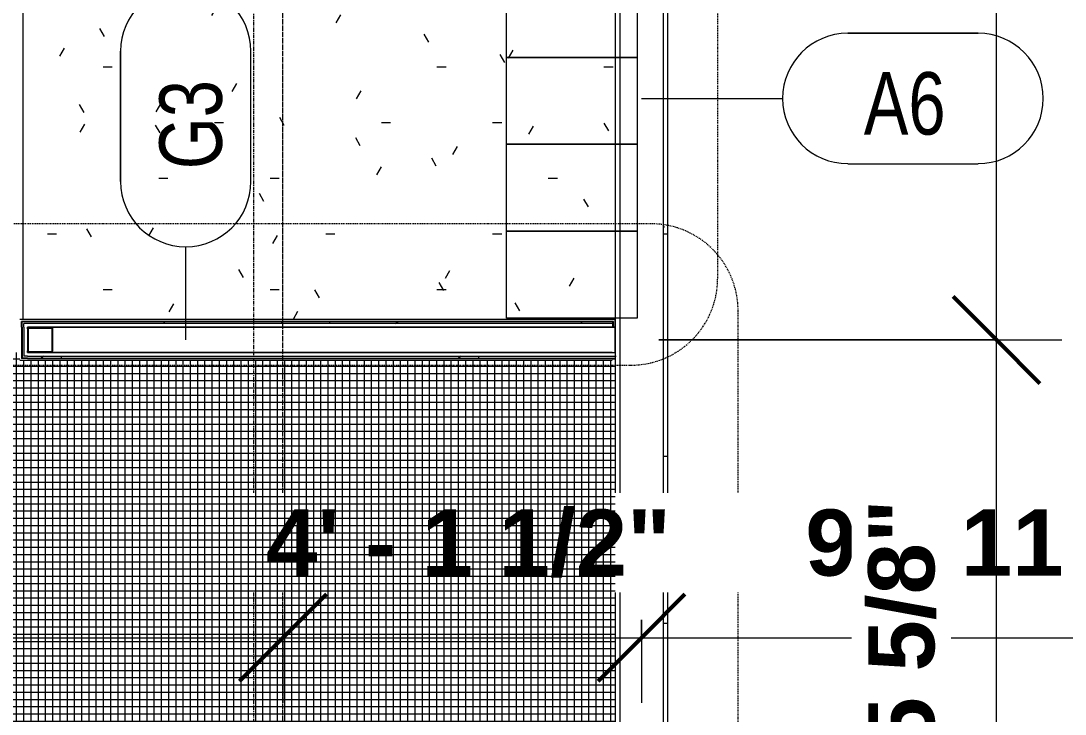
# Model space of a CAD drawing. Header units: inches. Extents: x 23906 to 26777, y -23220 to -20467.
# Drawn here: x 25655.2 to 25799.4, y -22745.3 to -22649.6 of the extents above; entities that cross this region are included whole.
import ezdxf

# ---------------------------------------------------------------- set-up
doc = ezdxf.new("R2010")
doc.units = ezdxf.units.IN
doc.header["$MEASUREMENT"] = 0
doc.linetypes.add('Dash Dot 3_16_', pattern=[0.3125, 0.1875, -0.0625, 0, -0.0625])
doc.linetypes.add('Grid Line 1_2_', pattern=[0.875, 0.5, -0.125, 0.125, -0.125])
for name, color, linetype, lineweight in [('A-ANNO-DIMS', 211, 'Continuous', 9), ('A-ANNO-DIMS-96', 211, 'Continuous', 9), ('A-ANNO-SYMB', 150, 'Continuous', 9), ('A-FLOR', 192, 'Continuous', 20), ('A-FLOR-PATT', 8, 'Continuous', 20), ('A-WALL', 113, 'Continuous', 20), ('A-WALL-IDEN', 211, 'Continuous', 9), ('A-WALL-PATT', 111, 'Continuous', 50), ('I-FURN', 30, 'Continuous', 20), ('I-WALL', 2, 'Continuous', 20), ('S-COLS', 52, 'Continuous', 20), ('S-GRID', 1, 'Continuous', 9)]:
    doc.layers.add(name, color=color, linetype=linetype, lineweight=lineweight)
doc.styles.add('Arial_B', font='arialbd.ttf', dxfattribs={"height": 9.132806})
doc.styles.add('Century Gothic_1', font='GOTHIC.TTF', dxfattribs={"width": 0.8, "height": 8.622671})
doc.dimstyles.new('OD_Dimension_1', dxfattribs={"dimscale": 12, "dimtxt": 9, "dimasz": 1, "dimexe": 0.75, "dimexo": 0.5, "dimgap": 0.5, "dimtad": 1, "dimdec": 4, "dimrnd": 0.0625, "dimzin": 3, "dimdsep": 46, "dimlunit": 4, "dimtxsty": 'Arial_B', "dimblk1": 'OBLIQUE', "dimblk2": 'OBLIQUE', "dimsah": 1, "dimcen": 0.09, "dimdle": 0.75, "dimazin": 0, "dimtfac": 1, "dimtdec": 4, "dimtix": 1, "dimtmove": 0, "dimatfit": 3, "dimfxl": 1, "dimtvp": 1, "dimtfill": 1, "dimfrac": 2, "dimtolj": 1, "dimtzin": 0, "dimlwd": 13, "dimlwe": 13, "dimarcsym": 2})
doc.dimstyles.new('OD_Dimension_3', dxfattribs={"dimscale": 12, "dimtxt": 9, "dimasz": 1, "dimexe": 0.75, "dimexo": 0.5, "dimgap": 0.5, "dimtad": 1, "dimdec": 4, "dimrnd": 0.0625, "dimzin": 3, "dimdsep": 46, "dimlunit": 4, "dimtxsty": 'Arial_B', "dimblk1": 'OBLIQUE', "dimblk2": 'OBLIQUE', "dimsah": 1, "dimcen": 0.09, "dimdle": 0.75, "dimazin": 0, "dimtfac": 1, "dimtdec": 4, "dimtix": 1, "dimtmove": 0, "dimatfit": 3, "dimfxl": 1, "dimtvp": 1, "dimtfill": 1, "dimfrac": 2, "dimtolj": 1, "dimtzin": 0, "dimlwd": 13, "dimlwe": 13, "dimarcsym": 2})
doc.dimstyles.new('OD_Dimension_4', dxfattribs={"dimscale": 12, "dimtxt": 9, "dimasz": 1, "dimexe": 0.75, "dimexo": 0.5, "dimgap": 0.5, "dimtad": 1, "dimdec": 4, "dimrnd": 0.0625, "dimzin": 3, "dimdsep": 46, "dimlunit": 4, "dimtxsty": 'Arial_B', "dimblk1": 'OBLIQUE', "dimblk2": 'OBLIQUE', "dimsah": 1, "dimcen": 0.09, "dimdle": 0.75, "dimazin": 0, "dimtfac": 1, "dimtdec": 4, "dimtix": 1, "dimtmove": 0, "dimatfit": 3, "dimfxl": 1, "dimtvp": 1, "dimtfill": 1, "dimfrac": 2, "dimtolj": 1, "dimtzin": 0, "dimlwd": 13, "dimlwe": 13, "dimarcsym": 2})
pattern_1 = [(296.565, (14.4, 8.64), (0.000499, 57.600217), [6.44, -122.358]), (33.69, (17.28, 2.88), (0.000345, 57.60007), [10.384, -197.296]), (33.69, (74.88, 2.88), (0.000345, 57.60007), [10.384, -197.296]), (33.69, (132.48, 2.88), (0.000345, 57.60007), [10.384, -197.296]), (116.565, (25.92, 8.64), (-0.000396, 57.59977), [6.44, -122.358]), (213.69, (23.04, 14.4), (0.000345, 57.60007), [10.384, -197.296]), (213.69, (80.64, 14.4), (0.000345, 57.60007), [10.384, -197.296]), (213.69, (138.24, 14.4), (0.000345, 57.60007), [10.384, -197.296]), (26.565, (37.44, 8.64), (0.0005, 57.60022), [12.88, -115.918]), (26.565, (95.04, 8.64), (0.0005, 57.60022), [12.88, -115.918]), (270, (48.96, 14.4), (57.6, 4e-15), [5.76, -51.84]), (225, (48.96, 8.64), (-4e-15, 57.599504), [8.146, -73.313]), (135, (43.2, 2.88), (4e-15, 57.599504), [8.146, -73.313]), (288.435, (25.92, 25.92), (0.000265, 57.599939), [9.107, -173.04]), (18.435, (28.8, 17.28), (0.000265, 57.59994), [9.107, -173.04]), (18.435, (86.4, 17.28), (0.000265, 57.59994), [9.107, -173.04]), (18.435, (144, 17.28), (0.000265, 57.59994), [9.107, -173.04]), (135, (37.44, 20.16), (4e-15, 57.599504), [8.146, -73.313]), (180, (31.68, 25.92), (-7e-15, -57.6), [5.76, -51.84]), (251.565, (11.52, 40.32), (-0.000265, 57.599939), [9.107, -173.04]), (315, (8.64, 31.68), (-4e-15, 57.599504), [8.146, -73.313]), (71.565, (14.4, 25.92), (-0.000265, 57.599939), [9.107, -173.04]), (135, (17.28, 34.56), (4e-15, 57.599504), [8.146, -73.313]), (225, (34.56, 40.32), (-4e-15, 57.599504), [8.146, -73.313]), (123.69, (28.8, 34.56), (0.000345, 57.600068), [10.384, -197.296]), (123.69, (86.4, 34.56), (0.000345, 57.600068), [10.384, -197.296]), (26.565, (23.04, 43.2), (0.0005, 57.60022), [6.44, -122.358]), (26.565, (80.64, 43.2), (0.0005, 57.60022), [6.44, -122.358]), (315, (28.8, 46.08), (-4e-15, 57.599504), [8.146, -73.313]), (213.69, (54.72, 54.72), (0.000345, 57.60007), [10.384, -197.296]), (213.69, (112.32, 54.72), (0.000345, 57.60007), [10.384, -197.296]), (213.69, (169.92, 54.72), (0.000345, 57.60007), [10.384, -197.296]), (296.565, (46.08, 48.96), (0.000499, 57.600217), [6.44, -122.358]), (45, (48.96, 43.2), (4e-15, 57.599504), [8.146, -73.313]), (90, (54.72, 48.96), (-57.6, 4e-15), [5.76, -51.84]), (213.69, (28.8, 57.6), (0.000345, 57.60007), [10.384, -197.296]), (213.69, (86.4, 57.6), (0.000345, 57.60007), [10.384, -197.296]), (213.69, (144, 57.6), (0.000345, 57.60007), [10.384, -197.296]), (315, (20.16, 51.84), (-4e-15, 57.599504), [4.073, -77.386]), (26.565, (23.04, 48.96), (0.0005, 57.60022), [6.44, -122.358]), (26.565, (80.64, 48.96), (0.0005, 57.60022), [6.44, -122.358]), (90, (28.8, 51.84), (-57.6, 4e-15), [5.76, -51.84]), (333.435, (5.76, 54.72), (-0.0005, 57.60022), [6.44, -122.358]), (333.435, (63.36, 54.72), (-0.0005, 57.60022), [6.44, -122.358]), (243.435, (11.52, 51.84), (0.000396, 57.59977), [6.44, -122.358]), (161.565, (8.64, 46.08), (-0.000265, 57.59994), [9.107, -173.04]), (161.565, (66.24, 46.08), (-0.000265, 57.59994), [9.107, -173.04]), (161.565, (123.84, 46.08), (-0.000265, 57.59994), [9.107, -173.04]), (45, (0, 48.96), (4e-15, 57.599504), [8.146, -73.313]), (26.565, (2.88, 0), (0.0005, 57.60022), [6.44, -122.358]), (26.565, (60.48, 0), (0.0005, 57.60022), [6.44, -122.358]), (116.565, (8.64, 2.88), (-0.000396, 57.59977), [6.44, -122.358]), (206.565, (5.76, 8.64), (0.0005, 57.60022), [6.44, -122.358]), (206.565, (63.36, 8.64), (0.0005, 57.60022), [6.44, -122.358]), (296.565, (0, 5.76), (0.000499, 57.600217), [6.44, -122.358]), (14.036, (43.2, 25.92), (0.000245, 57.59979), [11.875, -225.616]), (14.036, (100.8, 25.92), (0.000245, 57.59979), [11.875, -225.616]), (14.036, (158.4, 25.92), (0.000245, 57.59979), [11.875, -225.616]), (14.036, (216, 25.92), (0.000245, 57.59979), [11.875, -225.616]), (135, (54.72, 28.8), (4e-15, 57.599504), [8.146, -73.313]), (198.435, (48.96, 34.56), (0.000265, 57.59994), [9.107, -173.04]), (198.435, (106.56, 34.56), (0.000265, 57.59994), [9.107, -173.04]), (198.435, (164.16, 34.56), (0.000265, 57.59994), [9.107, -173.04]), (296.565, (40.32, 31.68), (0.000499, 57.600217), [6.44, -122.358]), (333.435, (2.88, 17.28), (-0.0005, 57.60022), [6.44, -122.358]), (333.435, (60.48, 17.28), (-0.0005, 57.60022), [6.44, -122.358]), (45, (8.64, 14.4), (4e-15, 57.599504), [4.073, -77.386]), (116.565, (11.52, 17.28), (-0.000396, 57.59977), [6.44, -122.358]), (225, (8.64, 23.04), (-4e-15, 57.599504), [8.146, -73.313])]
pattern_2 = [(0, (0, 0), (30.72, 7.68), [1.267, -21.773, 1.267, -21.773, -122.88]), (0, (0, 0), (30.72, 7.68), [-46.08, 1.267, -44.813, 1.267, -21.773, -53.76]), (0, (0, 0), (30.72, 7.68), [-115.2, 1.267, -14.093, 1.267, -37.133]), (120, (11.52, 3.84), (-22.0110751, 22.7643004), [1.267, -21.773, 1.267, -21.773, -122.88]), (120, (11.52, 3.84), (-22.0110751, 22.7643004), [-46.08, 1.267, -44.813, 1.267, -21.773, -53.76]), (120, (11.52, 3.84), (-22.0110751, 22.7643004), [-115.2, 1.267, -14.093, 1.267, -37.133]), (240, (15.36, 19.2), (-8.7089249, -30.4443004), [1.267, -21.773, 1.267, -21.773, -122.88]), (240, (15.36, 19.2), (-8.7089249, -30.4443004), [-46.08, 1.267, -44.813, 1.267, -21.773, -53.76]), (240, (15.36, 19.2), (-8.7089249, -30.4443004), [-115.2, 1.267, -14.093, 1.267, -37.133])]

# ---------------------------------------------------------------- blocks, each defined once
blk = doc.blocks.new('Locker-Double Stacked - one-3246-Enlarged First Floor Plan _East_')
at = {"layer": 'I-FURN', "color": 43, "lineweight": 13}
for p, q in [((-6, -9), (-6, 9)), ((-6, 9), (6, 9)), ((6, 9), (6, -9)), ((6, -9), (-6, -9))]:
    blk.add_line(p, q, dxfattribs=at)
blk = doc.blocks.new('HSS-Hollow Structural Section-Column - HSS3-1_2X3-1_2X1_8-V47-Enlarged First Floor Plan _East_')
at = {"layer": 'S-COLS', "lineweight": 9}
h = blk.add_hatch(dxfattribs=at)
h.set_pattern_fill('FP_62', color=8, style=0, pattern_type=2)
h.set_pattern_definition([(45, (-25657.89, 22693.678), (-9.503515, 9.503515), []), (45, (-25657.89, 22708.078), (-9.503515, 9.503515), [])])
h.paths.add_polyline_path([(-1.52, -1.75), (1.52, -1.75), (1.68, -1.68), (1.75, -1.52), (1.75, 1.52), (1.68, 1.68), (1.52, 1.75), (-1.52, 1.75), (-1.69, 1.66), (-1.75, 1.52), (-1.75, -1.52), (-1.68, -1.68)], flags=0)
h.paths.add_polyline_path([(1.52, -1.63), (-1.6, -1.6), (-1.63, -1.52), (-1.6, 1.6), (-1.52, 1.63), (1.6, 1.6), (1.63, 1.52), (1.6, -1.6)], flags=0)
at = {"layer": 'S-COLS', "color": 7}
for p, q in [((-1.75, 1.52), (-1.75, -1.52)), ((-1.63, -1.52), (-1.63, 1.52)), ((1.52, 1.75), (-1.52, 1.75)), ((-1.52, 1.63), (1.52, 1.63)), ((1.63, 1.52), (1.63, -1.52)), ((1.75, -1.52), (1.75, 1.52)), ((1.52, -1.63), (-1.52, -1.63)), ((-1.52, -1.75), (1.52, -1.75))]:
    blk.add_line(p, q, dxfattribs=at)
for centre, radius, start, end in [((-1.52, 1.52), 0.232, 90, 180), ((-1.52, 1.52), 0.116, 90, 180), ((1.52, 1.52), 0.232, 360, 90), ((1.52, 1.52), 0.116, 0, 90), ((-1.52, -1.52), 0.232, 180, 270), ((-1.52, -1.52), 0.116, 180, 270), ((1.52, -1.52), 0.232, 270, 360), ((1.52, -1.52), 0.116, 270, 360)]:
    blk.add_arc(centre, radius, start, end, dxfattribs=at)
blk = doc.blocks.new('Locker Rooms and Restrooms_rvt-1-Enlarged First Floor Plan _East_')
at = {"layer": 'A-FLOR-PATT', "lineweight": 9}
h = blk.add_hatch(dxfattribs=at)
h.set_pattern_fill('FP_8', color=256, style=0, pattern_type=2)
h.set_pattern_definition(pattern_2)
h.paths.add_polyline_path([(25736.95, -22691.18), (25737.02, -22691.18), (25737.02, -22691.12)], flags=0)
h.paths.add_polyline_path([(25737.27, -22690.87), (25737.27, -22370.3), (25715.14, -22370.3), (25715.14, -22371.05), (25673.64, -22371.05), (25673.64, -22477.74), (25660.52, -22477.74), (25660.52, -22482.62), (25660.27, -22482.62), (25660.27, -22482.37), (25655.52, -22482.37), (25655.52, -22526.93), (25660.27, -22526.93), (25660.27, -22531.56), (25674.27, -22531.56), (25674.27, -22643.31), (25660.27, -22643.31), (25660.27, -22647.93), (25655.52, -22647.93), (25655.52, -22690.87), (25737.02, -22690.87)], flags=0)
h.paths.add_polyline_path([(25659.64, -22370.43), (25659.64, -22370.3), (25655.52, -22370.3), (25655.52, -22370.43), (25656.14, -22370.43)], flags=0)
h = blk.add_hatch(dxfattribs=at)
h.set_pattern_fill('FP_59', color=256, style=0, pattern_type=2)
h.set_pattern_definition([(180, (26059.64, -22714.297), (-1e-16, -1), []), (270, (26059.64, -22714.297), (1, 6e-17), [])])
h.paths.add_polyline_path([(25521.39, -22750.35), (25521.45, -22750.35), (25521.45, -22695.43), (25521.39, -22695.43), (25521.39, -22724.09)], flags=0)
h.paths.add_polyline_path([(25522.52, -22750.35), (25559.02, -22750.35), (25559.02, -22749.17), (25564.64, -22749.17), (25564.64, -22750.35), (25601.14, -22750.35), (25601.14, -22749.04), (25606.77, -22749.04), (25606.77, -22750.35), (25643.27, -22750.35), (25643.27, -22749.04), (25648.89, -22749.04), (25648.89, -22750.35), (25685.39, -22750.35), (25685.39, -22749.49), (25700.83, -22749.49), (25700.83, -22750.35), (25737.27, -22750.35), (25737.27, -22695.93), (25737.14, -22695.93), (25737.14, -22696.18), (25737.08, -22696.18), (25737.08, -22696.24), (25736.83, -22696.24), (25736.83, -22696.49), (25655.08, -22696.49), (25655.08, -22695.43), (25609.2, -22695.43), (25609.2, -22696.49), (25522.52, -22696.49), (25522.52, -22724.09)], flags=0)
h.paths.add_polyline_path([(25685.7, -22749.8), (25685.7, -22749.74), (25685.64, -22749.74)], flags=0)
h.paths.add_polyline_path([(25700.52, -22749.8), (25700.58, -22749.74), (25700.52, -22749.74)], flags=0)
h.paths.add_polyline_path([(25559.33, -22749.48), (25559.33, -22749.42), (25559.27, -22749.42)], flags=0)
h.paths.add_polyline_path([(25564.33, -22749.48), (25564.33, -22749.42), (25564.33, -22749.42)], flags=0)
h.paths.add_polyline_path([(25643.58, -22749.35), (25643.58, -22749.29), (25643.52, -22749.29)], flags=0)
h.paths.add_polyline_path([(25601.45, -22749.35), (25601.45, -22749.29), (25601.39, -22749.29)], flags=0)
h.paths.add_polyline_path([(25648.58, -22749.35), (25648.64, -22749.29), (25648.58, -22749.29)], flags=0)
h.paths.add_polyline_path([(25606.45, -22749.35), (25606.45, -22749.29), (25606.45, -22749.29)], flags=0)
h.paths.add_polyline_path([(25522.27, -22696.24), (25522.27, -22696.18), (25522.23, -22696.21)], flags=0)
h.paths.add_polyline_path([(25608.95, -22696.24), (25608.95, -22696.18), (25608.89, -22696.18), (25608.94, -22696.22)], flags=0)
h.paths.add_polyline_path([(25655.33, -22696.24), (25655.39, -22696.24), (25655.39, -22696.18)], flags=0)
at = {"layer": 'A-WALL-PATT', "lineweight": 9}
h = blk.add_hatch(dxfattribs=at)
h.set_pattern_fill('FP_21', color=8, style=0, pattern_type=2)
h.set_pattern_definition(pattern_1)
h.paths.add_polyline_path([(25736.95, -22691.93), (25737.02, -22691.93), (25737.02, -22691.18), (25736.95, -22691.18)], flags=0)
h.paths.add_polyline_path([(25736.95, -22691.18), (25737.02, -22691.12), (25655.33, -22691.12), (25655.39, -22691.18), (25689.9, -22691.18)], flags=0)
h = blk.add_hatch(dxfattribs=at)
h.set_pattern_fill('FP_21', color=8, style=0, pattern_type=2)
h.set_pattern_definition(pattern_1)
h.paths.add_polyline_path([(25656.2, -22691.43), (25736.95, -22691.43), (25736.95, -22691.18), (25655.39, -22691.18), (25655.39, -22691.43), (25655.64, -22691.43)], flags=0)
h = blk.add_hatch(dxfattribs=at)
h.set_pattern_fill('FP_21', color=8, style=0, pattern_type=2)
h.set_pattern_definition(pattern_1)
h.paths.add_polyline_path([(25656.2, -22696.24), (25737.08, -22696.24), (25737.08, -22696.18), (25655.39, -22696.18), (25655.39, -22696.24), (25656.14, -22696.24)], flags=0)
h = blk.add_hatch(dxfattribs=at)
h.set_pattern_fill('FP_21', color=8, style=0, pattern_type=2)
h.set_pattern_definition(pattern_1)
h.paths.add_polyline_path([(25737.14, -22696.18), (25737.14, -22695.93), (25655.64, -22695.93), (25655.64, -22696.18), (25737.08, -22696.18)], flags=0)
at = {"layer": 'A-FLOR', "color": 43, "lineweight": 13}
blk.add_line((25655.52, -22647.93), (25655.52, -22690.87), dxfattribs=at)
at = {"layer": 'A-WALL', "color": 7}
for p, q in [((25655.33, -22691.18), (25655.33, -22691.12)), ((25737.02, -22691.12), (25655.33, -22691.12)), ((25655.33, -22691.93), (25655.33, -22691.18)), ((25655.39, -22691.43), (25655.39, -22691.18)), ((25736.95, -22691.18), (25655.39, -22691.18)), ((25655.39, -22691.93), (25655.39, -22691.43)), ((25655.64, -22691.93), (25655.64, -22691.43)), ((25736.95, -22691.43), (25655.64, -22691.43)), ((25736.95, -22691.93), (25736.95, -22691.18)), ((25737.02, -22691.18), (25737.02, -22691.12)), ((25737.02, -22691.93), (25737.02, -22691.18)), ((25655.33, -22691.93), (25655.33, -22696.24)), ((25655.39, -22691.93), (25655.39, -22696.18)), ((25655.64, -22691.93), (25655.64, -22695.93)), ((25655.39, -22696.24), (25655.33, -22696.24)), ((25655.64, -22696.18), (25655.39, -22696.18)), ((25656.14, -22696.24), (25655.39, -22696.24)), ((25656.14, -22695.93), (25655.64, -22695.93)), ((25656.14, -22696.18), (25655.64, -22696.18)), ((25656.14, -22695.93), (25736.83, -22695.93)), ((25656.14, -22696.18), (25736.83, -22696.18)), ((25656.14, -22696.24), (25736.83, -22696.24)), ((25736.83, -22695.93), (25737.14, -22695.93)), ((25736.83, -22696.18), (25737.08, -22696.18)), ((25736.83, -22696.24), (25737.08, -22696.24)), ((25737.08, -22696.18), (25737.14, -22696.18)), ((25737.14, -22695.93), (25737.39, -22695.93))]:
    blk.add_line(p, q, dxfattribs=at)
at = {"layer": 'I-WALL', "color": 7}
for p, q in [((25737.27, -22690.87), (25655.08, -22690.87)), ((25737.27, -22691.12), (25737.27, -22690.87)), ((25737.27, -22691.93), (25737.27, -22691.12)), ((25656.37, -22691.93), (25656.14, -22691.93)), ((25656.14, -22691.93), (25656.14, -22692.16)), ((25656.14, -22692.16), (25656.14, -22691.93)), ((25656.14, -22691.93), (25656.37, -22691.93)), ((25737.27, -22691.93), (25659.41, -22691.93)), ((25659.41, -22691.93), (25736.95, -22691.93)), ((25736.95, -22691.93), (25737.02, -22691.93)), ((25737.02, -22691.93), (25737.27, -22691.93)), ((25737.27, -22695.43), (25737.27, -22691.93)), ((25656.14, -22695.2), (25656.14, -22695.43)), ((25656.14, -22695.43), (25656.14, -22695.2)), ((25656.14, -22695.43), (25656.37, -22695.43)), ((25656.37, -22695.43), (25656.14, -22695.43)), ((25659.41, -22695.43), (25737.27, -22695.43)), ((25736.83, -22695.43), (25659.41, -22695.43)), ((25655.08, -22696.49), (25655.33, -22696.49)), ((25655.33, -22696.49), (25656.14, -22696.49)), ((25656.14, -22696.49), (25736.83, -22696.49))]:
    blk.add_line(p, q, dxfattribs=at)
at = {"color": 43, "lineweight": 13, "rotation": 270}
for p in [(25731.27, -22648.68), (25731.27, -22660.68), (25731.27, -22672.68), (25731.27, -22684.68)]:
    blk.add_blockref('Locker-Double Stacked - one-3246-Enlarged First Floor Plan _East_', p, dxfattribs=at)
at = {"color": 43, "lineweight": 13}
blk.add_blockref('HSS-Hollow Structural Section-Column - HSS3-1_2X3-1_2X1_8-V47-Enlarged First Floor Plan _East_', (25657.89, -22693.68), dxfattribs=at)
blk = doc.blocks.new('Wall Tag - 1_4_-1369832-Enlarged First Floor Plan _East_')
at = {"layer": 'A-WALL-IDEN', "color": 153}
for p, q in [((-0.0822, 0.0968), (0.1053, 0.0968)), ((0.1053, 0.0968), (-0.0822, 0.0968)), ((-0.0822, -0.0907), (0.1053, -0.0907)), ((-0.0822, -0.0907), (0.1053, -0.0907))]:
    blk.add_line(p, q, dxfattribs=at)
for centre, start, end in [((-0.0822, 0.0031), 90, 270), ((-0.0822, 0.0031), 90, 270), ((0.1053, 0.0031), 270, 90), ((0.1053, 0.0031), 270, 90)]:
    blk.add_arc(centre, 0.0937, start, end, dxfattribs=at)
blk = doc.blocks.new('DIMBLOCK23-Enlarged First Floor Plan _East_')
at = {"layer": 'A-ANNO-DIMS-96', "lineweight": 13}
for p, q in [((25521.39, -22699.68), (25521.39, -22743.8)), ((25521.39, -22734.8), (25521.39, -22699.68)), ((25691.39, -22732.31), (25691.39, -22743.8)), ((25691.39, -22734.8), (25691.39, -22732.31)), ((25521.39, -22734.8), (25691.39, -22734.8))]:
    blk.add_line(p, q, dxfattribs=at)
at = {"layer": 'A-ANNO-DIMS-96', "lineweight": 50}
for p, q in [((25521.39, -22734.8), (25527.39, -22728.8)), ((25691.39, -22734.8), (25697.39, -22728.8)), ((25521.39, -22734.8), (25515.39, -22740.8)), ((25691.39, -22734.8), (25685.39, -22740.8))]:
    blk.add_line(p, q, dxfattribs=at)
at = {"layer": 'A-ANNO-DIMS-96', "color": 0, "lineweight": 13, "insert": (25586.18, -22717.09), "char_height": 9.133, "width": 48.5143, "attachment_point": 1, "line_spacing_factor": 0.938532, "style": 'Arial_B', "bg_fill": 3, "box_fill_scale": 1.25, "bg_fill_color": 0, "bg_fill_transparency": 0}
blk.add_mtext('14\' - 2"', dxfattribs=at)
blk = doc.blocks.new('_Oblique')
at = {"color": 0, "linetype": 'ByBlock', "lineweight": -2}
blk.add_line((-0.5, -0.5), (0.5, 0.5), dxfattribs=at)
blk = doc.blocks.new('DIMBLOCK24-Enlarged First Floor Plan _East_')
at = {"layer": 'A-ANNO-DIMS-96', "lineweight": 50}
for p, q in [((25691.39, -22734.8), (25697.39, -22728.8)), ((25740.89, -22734.8), (25746.89, -22728.8)), ((25691.39, -22734.8), (25685.39, -22740.8)), ((25740.89, -22734.8), (25734.89, -22740.8))]:
    blk.add_line(p, q, dxfattribs=at)
at = {"layer": 'A-ANNO-DIMS-96', "lineweight": 13}
for p, q in [((25691.39, -22732.31), (25691.39, -22743.8)), ((25691.39, -22734.8), (25691.39, -22732.31)), ((25740.89, -22732.31), (25740.89, -22743.8)), ((25740.89, -22734.8), (25740.89, -22732.31)), ((25691.39, -22734.8), (25740.89, -22734.8))]:
    blk.add_line(p, q, dxfattribs=at)
at = {"layer": 'A-ANNO-DIMS-96', "color": 0, "lineweight": 13, "insert": (25689.07, -22717.09), "char_height": 9.1328, "width": 64.9714, "attachment_point": 1, "line_spacing_factor": 0.938532, "style": 'Arial_B', "bg_fill": 3, "box_fill_scale": 1.25, "bg_fill_color": 0, "bg_fill_transparency": 0}
blk.add_mtext('4\' - 1 1/2"', dxfattribs=at)
blk = doc.blocks.new('DIMBLOCK25-Enlarged First Floor Plan _East_')
at = {"layer": 'A-ANNO-DIMS-96', "lineweight": 50}
for p, q in [((25740.89, -22734.8), (25746.89, -22728.8)), ((25860.83, -22734.8), (25866.83, -22728.8)), ((25740.89, -22734.8), (25734.89, -22740.8)), ((25860.83, -22734.8), (25854.83, -22740.8))]:
    blk.add_line(p, q, dxfattribs=at)
at = {"layer": 'A-ANNO-DIMS-96', "lineweight": 13}
for p, q in [((25740.89, -22732.31), (25740.89, -22743.8)), ((25740.89, -22734.8), (25740.89, -22732.31)), ((25860.83, -22732.31), (25860.83, -22743.8)), ((25860.83, -22734.8), (25860.83, -22732.31)), ((25740.89, -22734.8), (25860.83, -22734.8))]:
    blk.add_line(p, q, dxfattribs=at)
at = {"layer": 'A-ANNO-DIMS-96', "color": 0, "lineweight": 13, "insert": (25763.5, -22717.09), "char_height": 9.1328, "width": 89.6571, "attachment_point": 1, "line_spacing_factor": 0.938532, "style": 'Arial_B', "bg_fill": 3, "box_fill_scale": 1.25, "bg_fill_color": 0, "bg_fill_transparency": 0}
blk.add_mtext('9\' - 11 15/16"', dxfattribs=at)
blk = doc.blocks.new('DIMBLOCK38-Enlarged First Floor Plan _East_')
at = {"layer": 'A-ANNO-DIMS-96', "lineweight": 13}
for p, q in [((25521.45, -22689.43), (25521.45, -22498.71)), ((25740.89, -22598.37), (25740.89, -22498.71)), ((25521.45, -22507.71), (25749.89, -22507.71)), ((25521.45, -22507.71), (25521.45, -22689.43)), ((25740.89, -22507.71), (25740.89, -22598.37))]:
    blk.add_line(p, q, dxfattribs=at)
at = {"layer": 'A-ANNO-DIMS-96', "lineweight": 50}
for p, q in [((25521.45, -22507.71), (25527.45, -22501.71)), ((25740.89, -22507.71), (25746.89, -22501.71)), ((25521.45, -22507.71), (25515.45, -22513.71)), ((25740.89, -22507.71), (25734.89, -22513.71))]:
    blk.add_line(p, q, dxfattribs=at)
at = {"layer": 'A-ANNO-DIMS-96', "color": 0, "lineweight": 13, "insert": (25597.24, -22490.01), "char_height": 9.1328, "width": 81.4286, "attachment_point": 1, "line_spacing_factor": 0.938532, "style": 'Arial_B', "bg_fill": 3, "box_fill_scale": 1.25, "bg_fill_color": 0, "bg_fill_transparency": 0}
blk.add_mtext('18\' - 3 7/16"', dxfattribs=at)
blk = doc.blocks.new('DIMBLOCK48-Enlarged First Floor Plan _East_')
at = {"layer": 'A-ANNO-DIMS-96', "lineweight": 50}
for p, q in [((25789.89, -22693.68), (25783.89, -22687.68)), ((25789.89, -22693.68), (25795.89, -22699.68)), ((25789.89, -22795.3), (25783.89, -22789.3)), ((25789.89, -22795.3), (25795.89, -22801.3))]:
    blk.add_line(p, q, dxfattribs=at)
at = {"layer": 'A-ANNO-DIMS-96', "lineweight": 13}
for p, q in [((25743.27, -22693.68), (25798.89, -22693.68)), ((25789.89, -22693.68), (25743.27, -22693.68)), ((25789.89, -22804.3), (25789.89, -22693.68)), ((25787.4, -22795.3), (25798.89, -22795.3)), ((25789.89, -22795.3), (25787.4, -22795.3))]:
    blk.add_line(p, q, dxfattribs=at)
at = {"layer": 'A-ANNO-DIMS-96', "color": 0, "lineweight": 13, "insert": (25772.18, -22771.56), "char_height": 9.1328, "width": 64.9714, "attachment_point": 1, "rotation": 90, "line_spacing_factor": 0.938532, "style": 'Arial_B', "bg_fill": 3, "box_fill_scale": 1.25, "bg_fill_color": 0, "bg_fill_transparency": 0}
blk.add_mtext('8\' - 5 5/8"', dxfattribs=at)
blk = doc.blocks.new('DIMBLOCK49-Enlarged First Floor Plan _East_')
at = {"layer": 'A-ANNO-DIMS-96', "lineweight": 13}
for p, q in [((25789.89, -22693.68), (25789.89, -22360.55)), ((25787.4, -22369.55), (25798.89, -22369.55)), ((25789.89, -22369.55), (25787.4, -22369.55)), ((25743.27, -22693.68), (25798.89, -22693.68)), ((25789.89, -22693.68), (25743.27, -22693.68))]:
    blk.add_line(p, q, dxfattribs=at)
at = {"layer": 'A-ANNO-DIMS-96', "lineweight": 50}
for p, q in [((25789.89, -22369.55), (25783.89, -22363.55)), ((25789.89, -22369.55), (25795.89, -22375.55)), ((25789.89, -22693.68), (25783.89, -22687.68)), ((25789.89, -22693.68), (25795.89, -22699.68))]:
    blk.add_line(p, q, dxfattribs=at)
at = {"layer": 'A-ANNO-DIMS-96', "color": 0, "lineweight": 13, "insert": (25772.18, -22562.12), "char_height": 9.1328, "width": 73.2, "attachment_point": 1, "rotation": 90, "line_spacing_factor": 0.938532, "style": 'Arial_B', "bg_fill": 3, "box_fill_scale": 1.25, "bg_fill_color": 0, "bg_fill_transparency": 0}
blk.add_mtext('27\' - 0 1/8"', dxfattribs=at)

msp = doc.modelspace()

# ---------------------------------------------------------------- hatches: boundary and pattern name
at = {"layer": 'A-WALL-PATT', "lineweight": 9}
h = msp.add_hatch(dxfattribs=at)
h.set_pattern_fill('FP_8', color=8, style=0, pattern_type=2)
h.set_pattern_definition(pattern_2)
h.paths.add_polyline_path([(25737.89023, -22787.30281), (25737.89023, -22767.89031), (25737.26523, -22767.89031), (25737.26523, -22787.30281)], flags=0)
h.paths.add_polyline_path([(25737.33199, -22767.09031), (25737.89023, -22767.09031), (25737.89023, -22604.36531), (25737.26523, -22604.36531), (25737.26523, -22767.09031)], flags=0)
h = msp.add_hatch(dxfattribs=at)
h.set_pattern_fill('FP_8', color=8, style=0, pattern_type=2)
h.set_pattern_definition(pattern_2)
h.paths.add_polyline_path([(25744.51523, -22787.30281), (25744.51523, -22606.17781), (25743.89023, -22606.17781), (25743.89023, -22787.30281)], flags=0)

# ---------------------------------------------------------------- linework, layer by layer
at = {"layer": 'A-ANNO-SYMB', "linetype": 'Dash Dot 3_16_'}
for p, q in [((25751.40191, -22685.1658), (25751.40191, -22356.54449)), ((25742.21989, -22677.65198), (25515.00722, -22677.65198)), ((25754.21989, -22795.69147), (25754.21989, -22689.65198)), ((25514.44277, -22697.1658), (25739.40191, -22697.1658))]:
    msp.add_line(p, q, dxfattribs=at)
for centre, start, end in [((25742.21989, -22689.65198), 0, 90), ((25739.40191, -22685.1658), 270, 0)]:
    msp.add_arc(centre, 12, start, end, dxfattribs=at)
at = {"layer": 'A-WALL', "color": 7}
for p, q in [((25737.89023, -22370.17781), (25737.89023, -22767.09031)), ((25743.89023, -22606.17781), (25743.89023, -22787.30281))]:
    msp.add_line(p, q, dxfattribs=at)
at = {"layer": 'A-WALL-IDEN', "color": 153}
msp.add_line((25740.89023, -22660.35385), (25760.34907, -22660.35385), dxfattribs=at)
at = {"layer": 'I-WALL', "color": 7}
for p, q in [((25737.26523, -22369.55281), (25737.26523, -22767.09031)), ((25744.51523, -22786.55281), (25744.51523, -22606.80281))]:
    msp.add_line(p, q, dxfattribs=at)
at = {"layer": 'S-GRID', "linetype": 'Grid Line 1_2_'}
for p, q in [((25691.39023, -23114.51771), (25691.39023, -20749.66023)), ((25687.39023, -23123.65854), (25687.39023, -20902.42781)), ((25691.39023, -23171.65854), (25691.39023, -20902.42781))]:
    msp.add_line(p, q, dxfattribs=at)

# ---------------------------------------------------------------- block references
at = {"layer": 'A-WALL-IDEN', "color": 153, "xscale": 95.99999999999994, "yscale": 95.99999999999994, "zscale": 95.99999999999994}
msp.add_blockref('Wall Tag - 1_4_-1369832-Enlarged First Floor Plan _East_', (25777.2444, -22660.64756), dxfattribs=at)

# ---------------------------------------------------------------- next in the draw order: texts
at = {"layer": 'A-WALL-IDEN', "insert": (25777.21553, -22656.71322), "char_height": 8.622671, "width": 14.58, "attachment_point": 2, "line_spacing_factor": 0.984117, "style": 'Century Gothic_1', "bg_fill": 3, "box_fill_scale": 1.25, "bg_fill_color": 0, "bg_fill_transparency": 0}
msp.add_mtext('A6', dxfattribs=at)

# ---------------------------------------------------------------- next in the draw order: dimensions: what is measured, and where the dimension line sits
at = {"layer": 'A-ANNO-DIMS', "lineweight": 13}
dim = msp.add_linear_dim(base=(25691.39023, -22734.79634), p1=(25521.39023, -22693.67781), p2=(25691.39023, -22726.31106), dimstyle='OD_Dimension_1', override={"dimpost": '<>', "dimfxl": 173.103809}, dxfattribs=at)
dim.commit()
dim.dimension.update_dxf_attribs({"geometry": 'DIMBLOCK23-Enlarged First Floor Plan _East_', "text_midpoint": (25606.39023, -22724.21125)})

# ---------------------------------------------------------------- next in the draw order: dimensions: what is measured, and where the dimension line sits
for base, p1, p2, override, picture, middle in [((25740.89023, -22507.71181), (25521.45273, -22695.42781), (25740.89023, -22604.36531), {"dimpost": '<>', "dimfxl": 237.581976}, 'DIMBLOCK38-Enlarged First Floor Plan _East_', (25631.17148, -22496.98655)), ((25740.89023, -22734.79634), (25691.39023, -22726.31106), (25740.89023, -22726.31106), {"dimpost": '<>', "dimfxl": 49.5}, 'DIMBLOCK24-Enlarged First Floor Plan _East_', (25716.14023, -22724.07419))]:
    dim = msp.add_linear_dim(base=base, p1=p1, p2=p2, dimstyle='OD_Dimension_3', override=override, dxfattribs=at)
    dim.commit()
    dim.dimension.update_dxf_attribs({"geometry": picture, "text_midpoint": middle})

# ---------------------------------------------------------------- next in the draw order: linework, layer by layer
at = {"layer": 'A-WALL-IDEN', "color": 153}
msp.add_line((25677.98697, -22693.67781), (25677.98697, -22680.83329), dxfattribs=at)

# ---------------------------------------------------------------- next in the draw order: block references
at = {"layer": 'A-WALL-IDEN', "color": 153, "xscale": 95.99999999999994, "yscale": 95.99999999999994, "zscale": 95.99999999999994, "rotation": 89.99999999999991}
msp.add_blockref('Wall Tag - 1_4_-1369832-Enlarged First Floor Plan _East_', (25678.28068, -22663.93797), dxfattribs=at)

# ---------------------------------------------------------------- next in the draw order: dimensions: what is measured, and where the dimension line sits
at = {"layer": 'A-ANNO-DIMS', "lineweight": 13}
dim = msp.add_linear_dim(base=(25860.82773, -22734.79634), p1=(25740.89023, -22726.31106), p2=(25860.82773, -22726.31106), dimstyle='OD_Dimension_4', override={"dimpost": '<>', "dimfxl": 119.9375}, dxfattribs=at)
dim.commit()
dim.dimension.update_dxf_attribs({"geometry": 'DIMBLOCK25-Enlarged First Floor Plan _East_', "text_midpoint": (25800.85898, -22724.07108)})

# ---------------------------------------------------------------- next in the draw order: texts
at = {"layer": 'A-WALL-IDEN', "insert": (25674.34634, -22663.96683), "char_height": 8.622671, "width": 16.092, "attachment_point": 2, "rotation": 90, "line_spacing_factor": 0.984117, "style": 'Century Gothic_1', "bg_fill": 3, "box_fill_scale": 1.25, "bg_fill_color": 0, "bg_fill_transparency": 0}
msp.add_mtext('G3', dxfattribs=at)

# ---------------------------------------------------------------- next in the draw order: dimensions: what is measured, and where the dimension line sits
at = {"layer": 'A-ANNO-DIMS', "lineweight": 13}
dim = msp.add_linear_dim(base=(25789.88573, -22693.67781), p1=(25781.40045, -22795.30281), p2=(25737.26523, -22693.67781), angle=90, dimstyle='OD_Dimension_1', override={"dimpost": '<>', "dimfxl": 110.795121}, dxfattribs=at)
dim.commit()
dim.dimension.update_dxf_attribs({"geometry": 'DIMBLOCK48-Enlarged First Floor Plan _East_', "text_midpoint": (25779.16047, -22744.49031)})

# ---------------------------------------------------------------- next in the draw order: dimensions: what is measured, and where the dimension line sits
dim = msp.add_linear_dim(base=(25789.88573, -22369.55281), p1=(25737.26523, -22693.67781), p2=(25781.40045, -22369.55281), angle=90, dimstyle='OD_Dimension_1', override={"dimpost": '<>', "dimfxl": 327.116086}, dxfattribs=at)
dim.commit()
dim.dimension.update_dxf_attribs({"geometry": 'DIMBLOCK49-Enlarged First Floor Plan _East_', "text_midpoint": (25779.16047, -22531.61531)})

# ---------------------------------------------------------------- next in the draw order: block references
at = {"lineweight": 5}
msp.add_blockref('Locker Rooms and Restrooms_rvt-1-Enlarged First Floor Plan _East_', (0, 0), dxfattribs=at)

doc.saveas('drawing.dxf')
